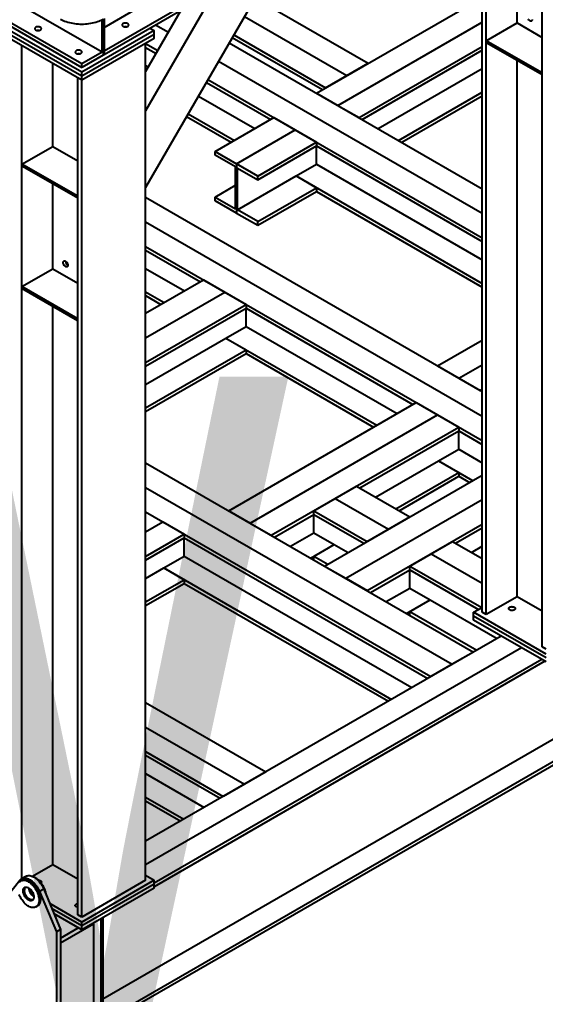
# Model space of a CAD drawing. Header units: millimetres. Extents: x 0 to 16187, y -20471 to 6290.
# Drawn here: x 3456.9 to 3526.8, y 1552 to 1681.5 of the extents above; entities that cross this region are included whole.
import ezdxf
from ezdxf.enums import TextEntityAlignment as Align

# ---------------------------------------------------------------- set-up
doc = ezdxf.new("R2018")
doc.units = ezdxf.units.MM
doc.layers.add('BORDER1', color=3, linetype='Continuous')
doc.layers.add('BORDER2', color=7, linetype='Continuous')
doc.styles.add('ROMANC', font='ROMANC', dxfattribs={"height": 5})
doc.styles.add('ROMANS', font='ROMANS.shx', dxfattribs={"width": 0.8})
doc.styles.add('ROMANT', font='ROMANT', dxfattribs={"height": 4})

# ---------------------------------------------------------------- blocks, each defined once
blk = doc.blocks.new('*U609')
at = {"layer": 'BORDER2', "flags": 8}
for tag, height, style, p in [('REV-A', 3.24, 'ROMANS', (986.93, 140.25)), ('RE-A', 8.06, 'ROMANT', (1084.63, 7.17))]:
    blk.add_attdef(tag, text='', height=height, dxfattribs=dict(at, style=style)).set_placement(p, align=Align.CENTER)
at = {"layer": 'BORDER2', "style": 'ROMANS', "width": 3.830216}
blk.add_attdef('DATE-A', text='', height=3.24, dxfattribs=at).set_placement((995.51, 140.25), (1008.51, 140.25), align=Align.FIT)
at = {"layer": 'BORDER2'}
for tag, height, style, p in [('DRN-A', 3.24, 'ROMANS', (1018.38, 140.25)), ('CHD-A', 3.24, 'ROMANS', (1032.35, 140.25)), ('APD-A', 3.24, 'ROMANS', (1046.64, 140.25)), ('CONS_CONT_VEND', 4.2, 'ROMANC', (1061.39, 72.83))]:
    blk.add_attdef(tag, text='', height=height, dxfattribs=dict(at, style=style)).set_placement(p, align=Align.CENTER)
at = {"layer": 'BORDER2', "style": 'ROMANS', "width": 0.8}
for tag, p, height in [('1:X', (997.23, 122.55), 3.5), ('LOC', (1042.74, 122.55), 3.5), ('PROJ_NO', (1118.64, 122.55), 3.5), ('CONS_DRG_NO', (1011, 63), 3)]:
    blk.add_attdef(tag, p, '', height=height, dxfattribs=at)
at = {"layer": 'BORDER2', "lineweight": 30, "width": 0.8, "flags": 104}
blk.add_attdef('COMMENTS-A', text='', height=2.2, dxfattribs=at).set_placement((1055.21, 142.07), align=Align.MIDDLE_LEFT)
at = {"layer": 'BORDER2', "style": 'ROMANS', "width": 0.8}
for tag, p in [('PROJECT_TITLE_1', (1061.07, 55.35)), ('PROJECT_TITLE_2', (1061.07, 49.3))]:
    blk.add_attdef(tag, text='', height=3.5, dxfattribs=at).set_placement(p, align=Align.MIDDLE)
at = {"layer": 'BORDER2', "style": 'ROMANT', "width": 0.8}
for tag, p in [('DRG_TITLE_1', (1061.07, 36.31)), ('DRG_TITLE_2', (1061.07, 28.31)), ('DRG_TITLE_3', (1061.07, 20.31))]:
    blk.add_attdef(tag, text='', height=5, dxfattribs=at).set_placement(p, align=Align.CENTER)
at = {"layer": 'BORDER2', "style": 'ROMANT'}
for tag, p in [('AR', (995, 7.17)), ('PA', (1011.74, 7.17)), ('DC', (1028.45, 7.17)), ('TS', (1120.84, 7.17))]:
    blk.add_attdef(tag, p, '', height=8.06, dxfattribs=at)
for tag, p in [('SRNO', (1074.7, 7.17)), ('SH', (1115.8, 7.18))]:
    blk.add_attdef(tag, text='', height=8.06, dxfattribs=at).set_placement(p, align=Align.RIGHT)
at = {"layer": 'BORDER2', "style": 'ROMANS', "flags": 2}
blk.add_attdef('TB_VERSION', text='', height=2, dxfattribs=at).set_placement((1, -1), align=Align.TOP_LEFT)

msp = doc.modelspace()

# ---------------------------------------------------------------- linework, layer by layer
at = {"color": 7, "linetype": 'Continuous', "lineweight": 25}
for p, q in [((3526.3051, 1598.16177), (3526.3051, 1709.34207)), ((3518.35722, 1602.74998), (3518.35722, 1705.83169)), ((3518.89462, 1602.43975), (3518.89462, 1706.14192)), ((3447.94341, 1688.69542), (3467.88394, 1677.184)), ((3490.82292, 1688.8913), (3473.66807, 1659.17823)), ((3444.97368, 1686.80121), (3465.18279, 1675.13474)), ((3445.24227, 1687.13609), (3465.18279, 1675.62466)), ((3468.1385, 1680.44964), (3477.45828, 1685.82983)), ((3468.1385, 1677.33096), (3480.15943, 1684.27049)), ((3468.1385, 1676.84103), (3480.58376, 1684.02553)), ((3488.20575, 1684.35822), (3503.22514, 1675.68771)), ((3496.35206, 1671.71997), (3518.35722, 1684.42328)), ((3522.9817, 1681.03142), (3522.9817, 1684.47798)), ((3481.75599, 1683.34882), (3473.66807, 1669.34014)), ((3478.4029, 1682.76655), (3473.66807, 1674.56558)), ((3467.88394, 1677.184), (3467.88394, 1681.48594)), ((3468.01122, 1681.55625), (3468.01122, 1676.76756)), ((3468.1385, 1681.62972), (3468.1385, 1676.84103)), ((3486.79165, 1681.90893), (3500.39671, 1674.0549)), ((3499.18049, 1670.08715), (3518.35722, 1681.15765)), ((3465.18279, 1674.48161), (3455.56614, 1680.03319)), ((3474.79945, 1680.03319), (3465.18279, 1674.48161)), ((3474.23376, 1680.35975), (3474.79945, 1680.03319)), ((3474.79945, 1679.5106), (3474.79945, 1680.03319)), ((3474.9814, 1680.79136), (3476.69229, 1679.80368)), ((3518.89462, 1678.672), (3522.9817, 1681.03142)), ((3522.9817, 1681.03142), (3526.3051, 1679.11286)), ((3465.18279, 1673.95903), (3455.56614, 1679.5106)), ((3465.18279, 1673.43644), (3455.56614, 1678.98802)), ((3474.79945, 1679.5106), (3465.18279, 1673.95903)), ((3474.79945, 1678.98802), (3465.18279, 1673.43644)), ((3474.79945, 1678.98802), (3474.79945, 1679.5106)), ((3485.1654, 1679.09219), (3497.14395, 1672.17712)), ((3485.37755, 1679.45964), (3497.56828, 1672.42208)), ((3518.89462, 1678.4107), (3518.89462, 1678.672)), ((3526.3051, 1674.39402), (3518.89462, 1678.672)), ((3457.23491, 1567.37663), (3457.23491, 1678.02466)), ((3468.1385, 1676.84103), (3468.1385, 1677.33096)), ((3473.66807, 1567.15459), (3473.66807, 1678.33489)), ((3473.66807, 1678.28389), (3475.27819, 1677.35439)), ((3473.66807, 1677.79396), (3475.06604, 1676.98693)), ((3484.76949, 1678.40644), (3518.35722, 1659.01666)), ((3502.00891, 1668.45434), (3518.35722, 1677.89201)), ((3502.43325, 1668.20937), (3518.35722, 1677.40209)), ((3526.3051, 1674.13272), (3518.89462, 1678.4107)), ((3465.18279, 1675.62466), (3467.88394, 1677.184)), ((3468.01122, 1676.76756), (3465.18279, 1675.13474)), ((3468.1385, 1676.84103), (3468.01122, 1676.76756)), ((3522.9817, 1604.79917), (3522.9817, 1676.05128)), ((3461.32199, 1664.64106), (3461.32199, 1675.66524)), ((3465.18279, 1675.13474), (3465.18279, 1675.62466)), ((3473.66807, 1675.36017), (3474.01215, 1675.16154)), ((3483.35539, 1675.95715), (3518.35722, 1655.75103)), ((3500.39671, 1674.0549), (3503.22514, 1675.68771)), ((3504.54121, 1666.99247), (3518.35722, 1674.96829)), ((3464.64539, 1562.56637), (3464.64539, 1673.74668)), ((3465.18279, 1673.95903), (3465.18279, 1674.48161)), ((3465.18279, 1673.43644), (3465.18279, 1673.95903)), ((3465.18279, 1562.25614), (3465.18279, 1673.43644)), ((3481.94129, 1673.50786), (3518.35722, 1652.48539)), ((3497.56828, 1672.42208), (3500.39671, 1674.0549)), ((3526.3051, 1674.13272), (3526.3051, 1674.39402)), ((3481.72914, 1673.14041), (3490.27087, 1668.20937)), ((3480.67525, 1671.31501), (3488.16291, 1666.99247)), ((3496.35206, 1671.71997), (3499.18049, 1670.08715)), ((3507.24235, 1665.43313), (3518.35722, 1671.84961)), ((3507.66669, 1665.18817), (3518.35722, 1671.35969)), ((3499.18049, 1670.08715), (3502.00891, 1668.45434)), ((3479.11263, 1668.60849), (3485.03743, 1665.18817)), ((3479.32478, 1668.97594), (3485.46177, 1665.43313)), ((3482.88875, 1663.94776), (3490.69521, 1668.45434)), ((3490.69521, 1668.45434), (3493.52363, 1666.82152)), ((3485.71717, 1662.31495), (3493.52363, 1666.82152)), ((3493.52363, 1666.82152), (3496.35206, 1665.1887)), ((3457.23491, 1662.28164), (3461.32199, 1664.64106)), ((3461.32199, 1664.64106), (3464.64539, 1662.7225)), ((3488.5456, 1660.68213), (3496.35206, 1665.1887)), ((3488.5456, 1660.19221), (3496.35206, 1664.69878)), ((3496.35206, 1665.1887), (3496.35206, 1664.69878)), ((3496.35206, 1662.26498), (3496.35206, 1664.69878)), ((3496.35206, 1664.69878), (3518.35722, 1651.99547)), ((3482.88875, 1663.94776), (3485.71717, 1662.31495)), ((3482.88875, 1663.45784), (3482.88875, 1663.94776)), ((3485.58989, 1661.8985), (3482.88875, 1663.45784)), ((3464.64539, 1658.00366), (3457.23491, 1662.28164)), ((3457.23491, 1662.02035), (3457.23491, 1662.28164)), ((3464.64539, 1657.74237), (3457.23491, 1662.02035)), ((3485.58989, 1656.34602), (3485.58989, 1661.8985)), ((3488.5456, 1660.68213), (3485.71717, 1662.31495)), ((3485.71717, 1662.31495), (3485.71717, 1655.78262)), ((3485.84445, 1661.75155), (3488.5456, 1660.19221)), ((3485.84445, 1656.19907), (3485.84445, 1661.75155)), ((3493.65091, 1660.70564), (3496.35206, 1662.26498)), ((3496.35206, 1662.26498), (3518.35722, 1649.56167)), ((3485.84445, 1656.19907), (3493.65091, 1660.70564)), ((3488.5456, 1660.19221), (3488.5456, 1660.68213)), ((3493.65091, 1660.70564), (3496.35206, 1659.1463)), ((3493.65091, 1660.70564), (3518.35722, 1646.44299)), ((3461.32199, 1648.37557), (3461.32199, 1659.66093)), ((3482.88875, 1657.90536), (3485.58989, 1659.4647)), ((3488.5456, 1654.63973), (3496.35206, 1659.1463)), ((3496.35206, 1659.1463), (3496.35206, 1658.65638)), ((3464.64539, 1657.74237), (3464.64539, 1658.00366)), ((3473.66807, 1657.87369), (3518.35722, 1632.07519)), ((3482.88875, 1657.41544), (3482.88875, 1657.90536)), ((3482.88875, 1657.90536), (3485.58989, 1656.34602)), ((3488.5456, 1654.1498), (3496.35206, 1658.65638)), ((3496.35206, 1658.65638), (3518.35722, 1645.95307)), ((3485.71717, 1655.78262), (3482.88875, 1657.41544)), ((3485.71717, 1655.78262), (3488.5456, 1654.1498)), ((3488.5456, 1654.63973), (3485.84445, 1656.19907)), ((3473.66807, 1654.60805), (3518.35722, 1628.80956)), ((3488.5456, 1654.1498), (3488.5456, 1654.63973)), ((3473.66807, 1651.34242), (3518.35722, 1625.54393)), ((3473.66807, 1650.8525), (3480.93706, 1646.6562)), ((3457.23491, 1646.01615), (3461.32199, 1648.37557)), ((3461.32199, 1648.37557), (3464.64539, 1646.45701)), ((3635.81897, 1648.22629), (3468.00273, 1551.34804)), ((3473.66807, 1648.4187), (3478.8291, 1645.4393)), ((3638.38436, 1646.74533), (3470.56812, 1549.86708)), ((3638.38436, 1646.27173), (3470.56812, 1549.39348)), ((3473.66807, 1642.4599), (3481.3614, 1646.90116)), ((3481.3614, 1646.90116), (3484.18982, 1645.26835)), ((3464.64539, 1641.73817), (3457.23491, 1646.01615)), ((3457.23491, 1645.75486), (3457.23491, 1646.01615)), ((3464.64539, 1641.47688), (3457.23491, 1645.75486)), ((3473.66807, 1645.30002), (3476.12796, 1643.87996)), ((3473.66807, 1639.19427), (3484.18982, 1645.26835)), ((3484.18982, 1645.26835), (3487.01825, 1643.63553)), ((3473.66807, 1644.8101), (3475.70362, 1643.635)), ((3473.66807, 1635.92864), (3487.01825, 1643.63553)), ((3487.01825, 1643.63553), (3487.01825, 1643.1456)), ((3461.32199, 1569.20377), (3461.32199, 1643.39544)), ((3473.66807, 1635.43871), (3487.01825, 1643.1456)), ((3487.01825, 1640.71181), (3487.01825, 1643.1456)), ((3487.01825, 1643.1456), (3509.16477, 1630.36069)), ((3464.64539, 1641.47688), (3464.64539, 1641.73817)), ((3484.3171, 1639.15247), (3487.01825, 1640.71181)), ((3487.01825, 1640.71181), (3507.05681, 1629.14379)), ((3473.66807, 1633.00491), (3484.3171, 1639.15247)), ((3484.3171, 1639.15247), (3487.01825, 1637.59313)), ((3484.3171, 1639.15247), (3504.35566, 1627.58445)), ((3512.44581, 1635.48778), (3518.35722, 1638.90036)), ((3473.66807, 1629.88623), (3487.01825, 1637.59313)), ((3487.01825, 1637.59313), (3487.01825, 1637.1032)), ((3473.66807, 1629.39631), (3487.01825, 1637.1032)), ((3487.01825, 1637.1032), (3503.93133, 1627.33949)), ((3512.44581, 1635.48778), (3515.27424, 1633.85496)), ((3515.27424, 1633.85496), (3518.35722, 1635.63473)), ((3515.27424, 1633.85496), (3518.10266, 1632.22214)), ((3518.10266, 1632.22214), (3518.35722, 1632.3691)), ((3484.69894, 1616.23687), (3509.5891, 1630.60566)), ((3509.5891, 1630.60566), (3512.41753, 1628.97284)), ((3487.52737, 1614.60406), (3512.41753, 1628.97284)), ((3512.41753, 1628.97284), (3515.24595, 1627.34002)), ((3490.35579, 1612.97124), (3515.24595, 1627.34002)), ((3502.09384, 1619.25754), (3515.24595, 1626.8501)), ((3515.24595, 1627.34002), (3515.24595, 1626.8501)), ((3515.24595, 1624.4163), (3515.24595, 1626.8501)), ((3515.24595, 1626.8501), (3518.35722, 1625.054)), ((3512.54481, 1622.85696), (3515.24595, 1624.4163)), ((3515.24595, 1624.4163), (3518.35722, 1622.6202)), ((3473.66807, 1622.60486), (3517.21454, 1597.46602)), ((3504.2018, 1618.04064), (3512.54481, 1622.85696)), ((3512.54481, 1622.85696), (3515.24595, 1621.29762)), ((3512.54481, 1622.85696), (3517.08358, 1620.23678)), ((3497.42686, 1608.8892), (3518.35722, 1620.97204)), ((3506.90294, 1616.4813), (3515.24595, 1621.29762)), ((3507.32728, 1616.23634), (3515.24595, 1620.8077)), ((3515.24595, 1621.29762), (3515.24595, 1620.8077)), ((3515.24595, 1620.8077), (3516.65925, 1619.99182)), ((3473.66807, 1619.33922), (3514.38611, 1595.8332)), ((3498.84108, 1617.86969), (3501.6695, 1619.50251)), ((3501.6695, 1619.50251), (3508.74057, 1615.42046)), ((3496.01265, 1616.23687), (3498.84108, 1617.86969)), ((3498.84108, 1617.86969), (3505.91214, 1613.78765)), ((3500.25529, 1607.25638), (3518.35722, 1617.70641)), ((3473.66807, 1616.07359), (3475.9591, 1614.75101)), ((3473.66807, 1616.07359), (3511.55768, 1594.20039)), ((3484.69894, 1616.23687), (3487.52737, 1614.60406)), ((3490.78013, 1612.72628), (3496.01265, 1615.74695)), ((3496.01265, 1616.23687), (3503.08372, 1612.15483)), ((3496.01265, 1615.74695), (3496.01265, 1616.23687)), ((3496.01265, 1615.74695), (3502.65938, 1611.90987)), ((3496.01265, 1613.31315), (3496.01265, 1615.74695)), ((3505.91214, 1613.78765), (3508.74057, 1615.42046)), ((3473.66807, 1613.42843), (3475.9591, 1614.75101)), ((3475.9591, 1614.75101), (3478.78753, 1613.11819)), ((3487.52737, 1614.60406), (3490.35579, 1612.97124)), ((3503.08372, 1605.62357), (3518.35722, 1614.44078)), ((3514.82176, 1611.90987), (3518.35722, 1613.95085)), ((3473.66807, 1610.1628), (3478.78753, 1613.11819)), ((3473.66807, 1609.67287), (3478.78753, 1612.62827)), ((3478.78753, 1613.11819), (3478.78753, 1612.62827)), ((3478.78753, 1610.19447), (3478.78753, 1612.62827)), ((3478.78753, 1612.62827), (3511.13335, 1593.95542)), ((3492.88809, 1611.50938), (3496.01265, 1613.31315)), ((3496.01265, 1613.31315), (3498.7138, 1611.75381)), ((3503.08372, 1612.15483), (3505.91214, 1613.78765)), ((3495.58924, 1609.95004), (3498.7138, 1611.75381)), ((3496.01265, 1610.19447), (3498.7138, 1611.75381)), ((3498.7138, 1611.75381), (3500.55142, 1610.69297)), ((3511.569, 1610.52202), (3514.39743, 1612.15483)), ((3514.39743, 1612.15483), (3518.35722, 1609.86889)), ((3516.92972, 1610.69297), (3518.35722, 1611.51705)), ((3476.08638, 1608.63513), (3478.78753, 1610.19447)), ((3478.78753, 1610.19447), (3509.02539, 1592.73852)), ((3496.01265, 1610.19447), (3497.85028, 1609.13363)), ((3496.01265, 1609.70561), (3496.01265, 1610.19447)), ((3508.74057, 1608.8892), (3511.569, 1610.52202)), ((3511.569, 1610.52202), (3518.35722, 1606.60326)), ((3473.66807, 1607.23907), (3476.08638, 1608.63513)), ((3476.08638, 1608.63513), (3478.78753, 1607.07579)), ((3476.08638, 1608.63513), (3506.32424, 1591.17918)), ((3497.42686, 1608.8892), (3500.25529, 1607.25638)), ((3508.74057, 1608.8892), (3518.30051, 1603.37037)), ((3508.74057, 1608.39928), (3508.74057, 1608.8892)), ((3503.50805, 1605.37861), (3508.74057, 1608.39928)), ((3508.74057, 1608.39928), (3517.87617, 1603.1254)), ((3508.74057, 1605.96548), (3508.74057, 1608.39928)), ((3473.66807, 1604.12039), (3478.78753, 1607.07579)), ((3473.66807, 1603.63047), (3478.78753, 1606.58587)), ((3478.78753, 1607.07579), (3478.78753, 1606.58587)), ((3478.78753, 1606.58587), (3505.89991, 1590.93422)), ((3500.25529, 1607.25638), (3503.08372, 1605.62357)), ((3505.61601, 1604.16171), (3508.74057, 1605.96548)), ((3508.74057, 1605.96548), (3511.44172, 1604.40614)), ((3522.9817, 1604.79917), (3518.89462, 1602.43975)), ((3526.3051, 1602.88061), (3522.9817, 1604.79917)), ((3508.31716, 1602.60237), (3511.44172, 1604.40614)), ((3508.74057, 1602.8468), (3511.44172, 1604.40614)), ((3511.44172, 1604.40614), (3520.3391, 1599.26979)), ((3508.74057, 1602.8468), (3517.63795, 1597.71045)), ((3508.74057, 1602.35794), (3508.74057, 1602.8468)), ((3517.22585, 1602.74998), (3518.35722, 1603.40311)), ((3517.22585, 1602.22739), (3517.22585, 1602.74998)), ((3526.8425, 1597.19841), (3517.22585, 1602.74998)), ((3526.8425, 1596.67582), (3517.22585, 1602.22739)), ((3517.22585, 1601.70481), (3517.22585, 1602.22739)), ((3518.89462, 1602.43975), (3518.35722, 1602.74998)), ((3526.8425, 1596.15323), (3517.22585, 1601.70481)), ((3520.89149, 1599.58868), (3473.66807, 1572.32718)), ((3523.58416, 1598.03424), (3473.66807, 1569.2183)), ((3517.21454, 1597.46602), (3514.38611, 1595.8332)), ((3526.8425, 1597.85153), (3526.3051, 1598.16177)), ((3526.27682, 1596.4798), (3474.79945, 1566.76254)), ((3526.68701, 1596.243), (3474.79945, 1566.28895)), ((3514.38611, 1595.8332), (3511.55768, 1594.20039)), ((3473.66807, 1590.76494), (3489.63737, 1581.54606)), ((3473.66807, 1587.49931), (3486.80895, 1579.91324)), ((3473.66807, 1584.23367), (3483.98052, 1578.28043)), ((3473.66807, 1583.74375), (3483.55619, 1578.03546)), ((3489.63737, 1581.54606), (3486.80895, 1579.91324)), ((3473.66807, 1581.30995), (3481.44823, 1576.81857)), ((3486.80895, 1579.91324), (3483.98052, 1578.28043)), ((3473.66807, 1578.19127), (3478.74708, 1575.25923)), ((3473.66807, 1577.70135), (3478.32275, 1575.01426)), ((3461.32199, 1569.20377), (3458.643, 1567.65723)), ((3464.64539, 1567.28521), (3461.32199, 1569.20377)), ((3457.73872, 1567.66747), (3457.17304, 1567.34091)), ((3473.66807, 1567.80771), (3474.79945, 1567.15459)), ((3454.73741, 1564.37377), (3456.95743, 1567.15384)), ((3457.27303, 1567.1677), (3457.10332, 1567.06973)), ((3460.15415, 1565.96155), (3459.58846, 1565.63498)), ((3460.15415, 1565.96155), (3462.37416, 1560.61829)), ((3473.66807, 1567.15459), (3465.18279, 1562.25614)), ((3474.79945, 1567.15459), (3465.18279, 1561.60301)), ((3474.79945, 1566.632), (3465.18279, 1561.08043)), ((3474.79945, 1566.10941), (3465.18279, 1560.55784)), ((3474.79945, 1566.632), (3474.79945, 1567.15459)), ((3474.79945, 1566.10941), (3474.79945, 1566.632)), ((3458.74114, 1565.3217), (3458.63393, 1565.38359)), ((3459.58846, 1565.63498), (3461.80848, 1560.29173)), ((3459.10316, 1563.60553), (3459.27286, 1563.7035)), ((3465.18279, 1561.60301), (3460.94972, 1564.04671)), ((3465.18279, 1561.08043), (3461.23536, 1563.35923)), ((3465.18279, 1560.55784), (3461.52099, 1562.67175)), ((3465.18279, 1562.25614), (3464.64539, 1562.56637)), ((3467.74818, 1548.23916), (3467.74818, 1562.0388)), ((3467.87546, 1562.11228), (3467.87546, 1547.83904)), ((3468.00273, 1562.18576), (3468.00273, 1548.38611)), ((3462.37416, 1558.82185), (3466.75823, 1561.35271)), ((3462.37416, 1559.47497), (3464.71637, 1560.8271)), ((3465.18279, 1561.08043), (3465.18279, 1561.60301)), ((3465.18279, 1560.55784), (3465.18279, 1561.08043)), ((3466.65896, 1561.41001), (3466.75823, 1561.35271)), ((3466.75823, 1561.35271), (3466.75823, 1548.94129)), ((3462.37416, 1560.61829), (3461.80848, 1560.29173)), ((3461.80848, 1560.29173), (3461.80848, 1545.26737)), ((3462.37416, 1560.61829), (3462.37416, 1545.59394))]:
    msp.add_line(p, q, dxfattribs=at)
at = {"color": 7, "linetype": 'Continuous', "lineweight": 25, "flags": 128}
for points in [[(3462.35437, 1681.55625), (3462.5303, 1681.46064), (3462.71592, 1681.37134), (3462.91053, 1681.28867), (3463.11344, 1681.21294), (3463.3239, 1681.14441), (3463.54114, 1681.08335), (3463.76437, 1681.02997), (3463.99278, 1680.98447), (3464.22553, 1680.94701), (3464.46177, 1680.91774), (3464.70065, 1680.89675), (3464.94128, 1680.88413), (3465.18279, 1680.87991), (3465.42431, 1680.88413), (3465.66494, 1680.89675), (3465.90381, 1680.91774), (3466.14006, 1680.94701), (3466.37281, 1680.98447), (3466.60121, 1681.02997), (3466.82444, 1681.08335), (3467.04169, 1681.14441), (3467.25214, 1681.21294), (3467.45505, 1681.28867), (3467.64967, 1681.37134), (3467.83528, 1681.46064), (3468.01122, 1681.55625)], [(3525.00403, 1681.49703), (3524.99903, 1681.43577), (3524.98419, 1681.38224), (3524.95999, 1681.33818), (3524.9272, 1681.305), (3524.88688, 1681.28376), (3524.84033, 1681.27515), (3524.78904, 1681.27945), (3524.73466, 1681.29651), (3524.67894, 1681.32579), (3524.62367, 1681.36634), (3524.57062, 1681.41687), (3524.5215, 1681.47575), (3524.47789, 1681.54108)], [(3459.69564, 1680.09858), (3459.7462, 1680.13354), (3459.78513, 1680.17314), (3459.81118, 1680.21613), (3459.82352, 1680.2611), (3459.82175, 1680.30663), (3459.80593, 1680.35124), (3459.77656, 1680.39351), (3459.73459, 1680.43207), (3459.68137, 1680.46568), (3459.61861, 1680.49326), (3459.54833, 1680.51394), (3459.47278, 1680.52704), (3459.39439, 1680.53213), (3459.31569, 1680.52907), (3459.23919, 1680.51794), (3459.16737, 1680.49911), (3459.10253, 1680.47318), (3459.04675, 1680.44098), (3459.00183, 1680.40355), (3458.96921, 1680.36208), (3458.94993, 1680.31793), (3458.94463, 1680.27249), (3458.95346, 1680.22724), (3458.97615, 1680.18363), (3459.01196, 1680.14305), (3459.05975, 1680.10682), (3459.11797, 1680.0761), (3459.18476, 1680.05187), (3459.25797, 1680.03492), (3459.33525, 1680.02578), (3459.41412, 1680.02476), (3459.49203, 1680.03188), (3459.56648, 1680.04692), (3459.63509, 1680.0694), (3459.69564, 1680.09858)], [(3471.2922, 1680.94765), (3471.23164, 1680.97683), (3471.16303, 1680.9993), (3471.08858, 1681.01434), (3471.01067, 1681.02147), (3470.9318, 1681.02045), (3470.85452, 1681.01131), (3470.78131, 1680.99436), (3470.71452, 1680.97013), (3470.6563, 1680.93941), (3470.60851, 1680.90318), (3470.5727, 1680.8626), (3470.55001, 1680.81899), (3470.54118, 1680.77374), (3470.54649, 1680.7283), (3470.56576, 1680.68414), (3470.59838, 1680.64268), (3470.64331, 1680.60525), (3470.69908, 1680.57305), (3470.76393, 1680.54712), (3470.83575, 1680.52828), (3470.91224, 1680.51716), (3470.99094, 1680.51409), (3471.06933, 1680.51919), (3471.14488, 1680.53229), (3471.21516, 1680.55296), (3471.27792, 1680.58055), (3471.33114, 1680.61416), (3471.37311, 1680.65272), (3471.40248, 1680.69498), (3471.4183, 1680.7396), (3471.42007, 1680.78512), (3471.40773, 1680.8301), (3471.38168, 1680.87308), (3471.34275, 1680.91269), (3471.2922, 1680.94765)], [(3465.06966, 1676.99623), (3465.12021, 1677.03119), (3465.15914, 1677.07079), (3465.18519, 1677.11378), (3465.19753, 1677.15875), (3465.19576, 1677.20428), (3465.17994, 1677.24889), (3465.15057, 1677.29116), (3465.1086, 1677.32971), (3465.05538, 1677.36333), (3464.99262, 1677.39091), (3464.92234, 1677.41159), (3464.84679, 1677.42468), (3464.7684, 1677.42978), (3464.6897, 1677.42672), (3464.61321, 1677.41559), (3464.54139, 1677.39676), (3464.47654, 1677.37083), (3464.42077, 1677.33863), (3464.37584, 1677.30119), (3464.34322, 1677.25973), (3464.32395, 1677.21558), (3464.31864, 1677.17014), (3464.32747, 1677.12489), (3464.35016, 1677.08128), (3464.38597, 1677.0407), (3464.43376, 1677.00447), (3464.49198, 1676.97375), (3464.55877, 1676.94952), (3464.63199, 1676.93257), (3464.70926, 1676.92343), (3464.78813, 1676.92241), (3464.86604, 1676.92953), (3464.94049, 1676.94457), (3465.0091, 1676.96705), (3465.06966, 1676.99623)], [(3463.34432, 1648.84119), (3463.33932, 1648.77992), (3463.32448, 1648.7264), (3463.30028, 1648.68234), (3463.26749, 1648.64915), (3463.22717, 1648.62792), (3463.18062, 1648.61931), (3463.12933, 1648.6236), (3463.07495, 1648.64066), (3463.01923, 1648.66994), (3462.96396, 1648.71049), (3462.91091, 1648.76102), (3462.86179, 1648.8199), (3462.81818, 1648.88523), (3462.78148, 1648.95493), (3462.75287, 1649.02673), (3462.73327, 1649.09835), (3462.72331, 1649.16748), (3462.72331, 1649.23189), (3462.73327, 1649.28951), (3462.75287, 1649.3385), (3462.78148, 1649.37728), (3462.81818, 1649.4046), (3462.86179, 1649.41959), (3462.91091, 1649.42175), (3462.96396, 1649.41103), (3463.01923, 1649.38777), (3463.07495, 1649.35271), (3463.12933, 1649.30699), (3463.18062, 1649.25206), (3463.22717, 1649.18971), (3463.26749, 1649.12192), (3463.30028, 1649.05088), (3463.32448, 1648.97888), (3463.33932, 1648.90822), (3463.34432, 1648.84119)], [(3522.00589, 1603.41944), (3522.06645, 1603.44862), (3522.13506, 1603.47109), (3522.20951, 1603.48613), (3522.28742, 1603.49326), (3522.36629, 1603.49224), (3522.44356, 1603.4831), (3522.51678, 1603.46615), (3522.58357, 1603.44192), (3522.64179, 1603.4112), (3522.68958, 1603.37497), (3522.72539, 1603.33439), (3522.74808, 1603.29078), (3522.75691, 1603.24553), (3522.7516, 1603.20009), (3522.73233, 1603.15593), (3522.69971, 1603.11447), (3522.65478, 1603.07704), (3522.59901, 1603.04484), (3522.53416, 1603.01891), (3522.46234, 1603.00007), (3522.38585, 1602.98895), (3522.30715, 1602.98588), (3522.22876, 1602.99098), (3522.15321, 1603.00408), (3522.08293, 1603.02475), (3522.02017, 1603.05234), (3521.96695, 1603.08595), (3521.92498, 1603.12451), (3521.89561, 1603.16677), (3521.87979, 1603.21139), (3521.87802, 1603.25691), (3521.89036, 1603.30189), (3521.91641, 1603.34487), (3521.95534, 1603.38448), (3522.00589, 1603.41944)], [(3456.95743, 1567.15384), (3457.02857, 1567.232), (3457.1078, 1567.29849), (3457.19459, 1567.35287), (3457.28839, 1567.3948), (3457.38859, 1567.42401), (3457.49453, 1567.44029), (3457.60553, 1567.44355), (3457.72086, 1567.43377), (3457.83978, 1567.411), (3457.96152, 1567.37541), (3458.08528, 1567.32721), (3458.21025, 1567.26672), (3458.33564, 1567.19434), (3458.46061, 1567.11053), (3458.58437, 1567.01584), (3458.70611, 1566.91089), (3458.82503, 1566.79635), (3458.94036, 1566.67297), (3459.05136, 1566.54155), (3459.1573, 1566.40295), (3459.2575, 1566.25806), (3459.3513, 1566.10783), (3459.43809, 1565.95324), (3459.51732, 1565.79528), (3459.58846, 1565.63498)], [(3457.27303, 1567.1677), (3457.32665, 1567.1955), (3457.41791, 1567.23), (3457.51517, 1567.25191), (3457.61775, 1567.26108), (3457.72492, 1567.25745), (3457.83593, 1567.24104), (3457.95001, 1567.21196), (3458.06635, 1567.17043), (3458.18415, 1567.11672), (3458.30256, 1567.05123), (3458.42077, 1566.9744), (3458.53794, 1566.88678), (3458.65326, 1566.78898), (3458.7659, 1566.68168), (3458.87509, 1566.56565), (3458.98005, 1566.44169), (3459.08006, 1566.31067), (3459.1744, 1566.17351), (3459.26242, 1566.03118), (3459.3435, 1565.88467), (3459.41707, 1565.73501), (3459.48261, 1565.58325), (3459.53967, 1565.43046), (3459.58785, 1565.2777), (3459.6268, 1565.12605), (3459.65626, 1564.97657), (3459.67601, 1564.83031), (3459.68592, 1564.68829), (3459.68592, 1564.55152), (3459.67601, 1564.42095), (3459.65626, 1564.2975), (3459.6268, 1564.18202), (3459.58785, 1564.07535), (3459.53967, 1563.97821), (3459.48261, 1563.89129), (3459.41707, 1563.81521), (3459.3435, 1563.75049), (3459.27286, 1563.7035)], [(3457.73872, 1567.66747), (3457.76028, 1567.67944), (3457.85408, 1567.72137), (3457.95427, 1567.75057), (3458.06022, 1567.76685), (3458.17121, 1567.77012), (3458.28655, 1567.76033), (3458.40547, 1567.73757), (3458.5272, 1567.70197), (3458.65096, 1567.65377), (3458.77594, 1567.59329), (3458.90132, 1567.5209), (3459.0263, 1567.43709), (3459.15006, 1567.34241), (3459.27179, 1567.23745), (3459.39071, 1567.12291), (3459.50605, 1566.99953), (3459.61705, 1566.86811), (3459.72299, 1566.72951), (3459.82318, 1566.58463), (3459.91698, 1566.4344), (3460.00378, 1566.2798), (3460.08301, 1566.12184), (3460.15415, 1565.96155)], [(3458.69684, 1567.63293), (3458.80174, 1567.59496), (3458.91954, 1567.54125), (3459.03795, 1567.47576), (3459.15616, 1567.39893), (3459.27333, 1567.31131), (3459.38865, 1567.21351), (3459.50129, 1567.10621), (3459.61048, 1566.99018), (3459.71544, 1566.86622), (3459.81545, 1566.7352), (3459.90979, 1566.59805), (3459.99781, 1566.45571), (3460.07889, 1566.30921), (3460.15246, 1566.15955), (3460.218, 1566.00779), (3460.27506, 1565.85499), (3460.32324, 1565.70223), (3460.36219, 1565.55058), (3460.39165, 1565.4011), (3460.39463, 1565.38274)], [(3456.86396, 1566.8398), (3456.92531, 1566.92137), (3456.99493, 1566.99183), (3457.07232, 1567.05069), (3457.15695, 1567.09753), (3457.24821, 1567.13203), (3457.34547, 1567.15394), (3457.44804, 1567.16311), (3457.55521, 1567.15948), (3457.66622, 1567.14307), (3457.7803, 1567.11399), (3457.89665, 1567.07246), (3458.01444, 1567.01875), (3458.13286, 1566.95326), (3458.25107, 1566.87643), (3458.36824, 1566.78881), (3458.48355, 1566.69101), (3458.5962, 1566.58371), (3458.70538, 1566.46768), (3458.81035, 1566.34372), (3458.91035, 1566.2127), (3459.00469, 1566.07554), (3459.09271, 1565.93321), (3459.17379, 1565.7867), (3459.24736, 1565.63704), (3459.31291, 1565.48529), (3459.36997, 1565.33249), (3459.41814, 1565.17973), (3459.45709, 1565.02808), (3459.48655, 1564.8786), (3459.5063, 1564.73234), (3459.51621, 1564.59033), (3459.51621, 1564.45355), (3459.5063, 1564.32298), (3459.48655, 1564.19953), (3459.45709, 1564.08406), (3459.41814, 1563.97738), (3459.36997, 1563.88024), (3459.31291, 1563.79332), (3459.24736, 1563.71724), (3459.17379, 1563.65253), (3459.09271, 1563.59963), (3459.00469, 1563.55892), (3458.91035, 1563.53069), (3458.81035, 1563.51514), (3458.70538, 1563.51237), (3458.5962, 1563.5224), (3458.48355, 1563.54516), (3458.36824, 1563.5805), (3458.25107, 1563.62816), (3458.13286, 1563.68781), (3458.01444, 1563.75904), (3457.89665, 1563.84133), (3457.7803, 1563.93413), (3457.66622, 1564.03676), (3457.55521, 1564.14852), (3457.44804, 1564.26863), (3457.34547, 1564.39623), (3457.24821, 1564.53043), (3457.15695, 1564.6703), (3457.07232, 1564.81485), (3456.99493, 1564.96306), (3456.92531, 1565.1139), (3456.86396, 1565.26631)], [(3457.39613, 1565.74584), (3457.4011, 1565.83955), (3457.41592, 1565.92621), (3457.44038, 1566.00461), (3457.47416, 1566.07365), (3457.51676, 1566.13236), (3457.5676, 1566.17991), (3457.62595, 1566.21563), (3457.69101, 1566.23903), (3457.76185, 1566.24978), (3457.83749, 1566.24773), (3457.91686, 1566.23289), (3457.99884, 1566.20549), (3458.08229, 1566.16591), (3458.16603, 1566.1147), (3458.24889, 1566.05258), (3458.3297, 1565.98043), (3458.40734, 1565.89925), (3458.48071, 1565.81019), (3458.54878, 1565.71449), (3458.61059, 1565.6135), (3458.66529, 1565.50865), (3458.71209, 1565.40139), (3458.75035, 1565.29323), (3458.77952, 1565.1857), (3458.7992, 1565.0803), (3458.8091, 1564.97852), (3458.8091, 1564.88177), (3458.7992, 1564.79143), (3458.77952, 1564.70875), (3458.75035, 1564.6349), (3458.71209, 1564.57091), (3458.66529, 1564.51769), (3458.61059, 1564.47598), (3458.54878, 1564.44636), (3458.48071, 1564.42926), (3458.40734, 1564.42491), (3458.3297, 1564.43337), (3458.24889, 1564.45452), (3458.16603, 1564.48807), (3458.08229, 1564.53355), (3457.99884, 1564.59031), (3457.91686, 1564.65756), (3457.83749, 1564.73437), (3457.76185, 1564.81964), (3457.69101, 1564.91218), (3457.62595, 1565.01069), (3457.5676, 1565.11379), (3457.51676, 1565.22004), (3457.47416, 1565.32794), (3457.44038, 1565.43597), (3457.41592, 1565.54262), (3457.4011, 1565.6464), (3457.39613, 1565.74584)], [(3459.44509, 1567.16125), (3459.47278, 1567.15851), (3459.54833, 1567.14541), (3459.61861, 1567.12474), (3459.68137, 1567.09715), (3459.73459, 1567.06354), (3459.77656, 1567.02498), (3459.80593, 1566.98272), (3459.82175, 1566.9381), (3459.82352, 1566.89258), (3459.81118, 1566.8476), (3459.78513, 1566.80462), (3459.77386, 1566.79134)], [(3458.6808, 1564.53313), (3458.65042, 1564.52723), (3458.57705, 1564.52287), (3458.49941, 1564.53133), (3458.41859, 1564.55249), (3458.33573, 1564.58604), (3458.25199, 1564.63151), (3458.16854, 1564.68828), (3458.08656, 1564.75553), (3458.0072, 1564.83233), (3457.93156, 1564.9176), (3457.86072, 1565.01015), (3457.79566, 1565.10866), (3457.7373, 1565.21176), (3457.68647, 1565.31801), (3457.64386, 1565.42591), (3457.61009, 1565.53394), (3457.58562, 1565.64059), (3457.5708, 1565.74436), (3457.56584, 1565.8438)], [(3458.6808, 1564.53313), (3458.65042, 1564.52723), (3458.57705, 1564.52287), (3458.49941, 1564.53133), (3458.41859, 1564.55249), (3458.33573, 1564.58604), (3458.25199, 1564.63151), (3458.16854, 1564.68828), (3458.08656, 1564.75553), (3458.0072, 1564.83233), (3457.93156, 1564.9176), (3457.86072, 1565.01015), (3457.79566, 1565.10866), (3457.7373, 1565.21176), (3457.68647, 1565.31801), (3457.64386, 1565.42591), (3457.61009, 1565.53394), (3457.58562, 1565.64059), (3457.5708, 1565.74436), (3457.56584, 1565.8438)], [(3464.64539, 1563.56185), (3464.63199, 1563.56404), (3464.55877, 1563.58099), (3464.49198, 1563.60522), (3464.43376, 1563.63594), (3464.38597, 1563.67217), (3464.35016, 1563.71275), (3464.32747, 1563.75636), (3464.31864, 1563.80161), (3464.32395, 1563.84705), (3464.34322, 1563.89121), (3464.37584, 1563.93267), (3464.42077, 1563.9701), (3464.47654, 1564.0023), (3464.54139, 1564.02823), (3464.61321, 1564.04707), (3464.64539, 1564.05278)]]:
    msp.add_lwpolyline(points, dxfattribs=at)
at = {"color": 7, "linetype": 'Continuous', "lineweight": 25}
for centre, radius, start, end in [((3459.38452, 1679.29192), 0.75039, 81.0787148, 98.9212852), ((3470.98107, 1679.78227), 0.74989, 81.0727182, 98.9272818), ((3470.98107, 1679.78177), 0.75039, 81.0786558, 98.9213443), ((3464.75853, 1676.18957), 0.75039, 81.0787148, 98.9212852), ((3463.69903, 1649.40518), 0.66631, 182.1590496, 237.8355738), ((3458.12284, 1565.88105), 0.55825, 139.9705416, 183.8256535), ((3459.67745, 1566.24641), 1.54923, 184.0560536, 235.9385699), ((3459.94575, 1566.40129), 1.66035, 195.153343, 224.8412804)]:
    msp.add_arc(centre, radius, start, end, dxfattribs=at)

# ---------------------------------------------------------------- block references
at = {"layer": 'BORDER1'}
ref = msp.add_blockref('*U609', (1464.83414, 1491.98256), dxfattribs=at)
lines = msp.add_mtext('\\W0.80000;ISSUED FOR REVIEW\\P', dxfattribs={"layer": 'BORDER2', "insert": (2520.04411, 1634.05699), "char_height": 88, "attachment_point": 1})
ref.add_attrib('COMMENTS-A', '', (2520.04411, 1634.05699), dxfattribs={"flags": 104}).embed_mtext(lines)

doc.saveas('drawing.dxf')
